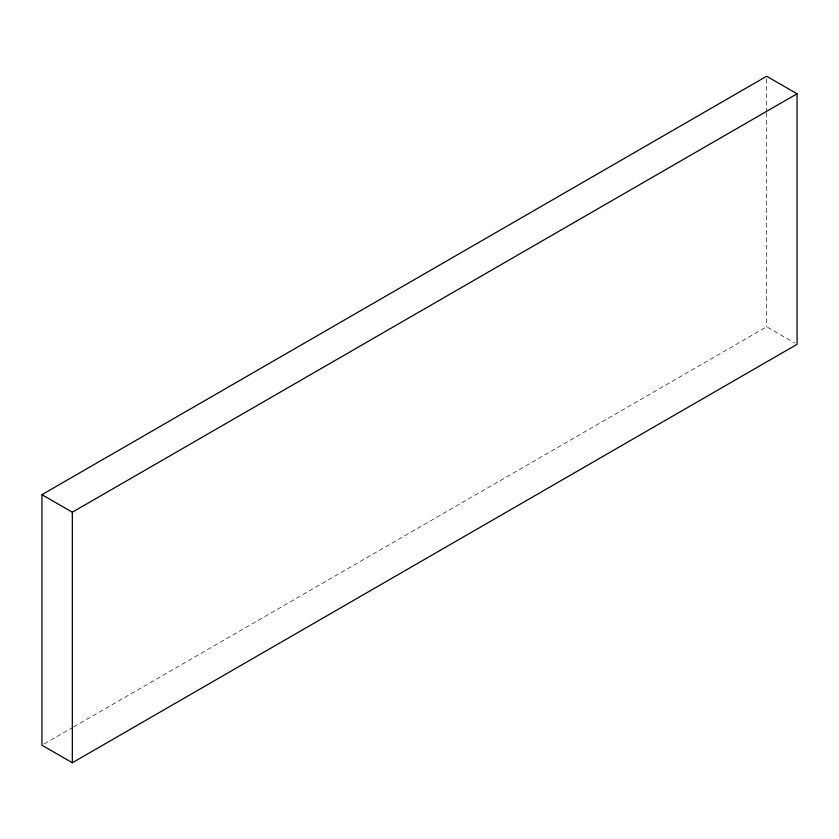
<?xml version="1.0" encoding="UTF-8"?>
<svg xmlns="http://www.w3.org/2000/svg" width="839" height="839" viewBox="0 0 839 839"><rect width="100%" height="100%" fill="white"/><g stroke="black" fill="none" stroke-linecap="round" stroke-linejoin="round"><path stroke-width="0.63" stroke-dasharray="4.2 3.15" d="M44.215 743.899L72.574 727.539M73.706 726.878L766.668 326.801L794.795 343.036M766.668 78.856L766.668 111.482M766.668 112.783L766.668 326.801"/><path stroke-width="1.26" d="M41.95 494.664L766.668 76.244L797.05 93.79L797.05 344.336L72.332 762.756L41.95 745.21L41.95 494.664L72.332 512.199L797.05 93.79M72.332 512.199L72.332 762.756"/></g></svg>
